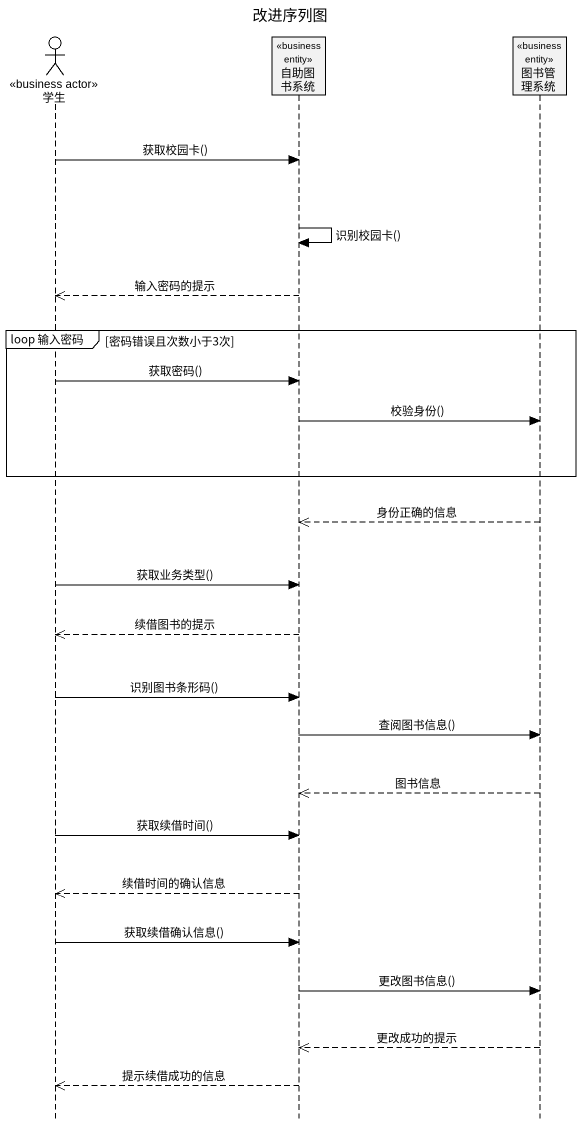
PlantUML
@startuml
title 改进序列图
hide footbox
actor 学生 <<business actor>>
participant 自助图书系统 <<business entity>>
participant 图书管理系统 <<business entity>>

学生 -> 自助图书系统 : 获取校园卡()
自助图书系统 -> 自助图书系统 : 识别校园卡()
自助图书系统 -->> 学生 : 输入密码的提示
group loop 输入密码 [密码错误且次数小于3次]
  学生 -> 自助图书系统 : 获取密码()
  自助图书系统 -> 图书管理系统 : 校验身份()
end
图书管理系统 -->> 自助图书系统 : 身份正确的信息
学生 -> 自助图书系统 : 获取业务类型()
自助图书系统 -->> 学生 : 续借图书的提示
学生 -> 自助图书系统 : 识别图书条形码()
自助图书系统 -> 图书管理系统 : 查阅图书信息()
图书管理系统 -->> 自助图书系统 : 图书信息
学生 -> 自助图书系统 : 获取续借时间()
自助图书系统 -->> 学生 : 续借时间的确认信息
学生 -> 自助图书系统 : 获取续借确认信息()
自助图书系统 -> 图书管理系统 : 更改图书信息()
图书管理系统 -->> 自助图书系统 : 更改成功的提示
自助图书系统 -->> 学生 : 提示续借成功的信息
@enduml
